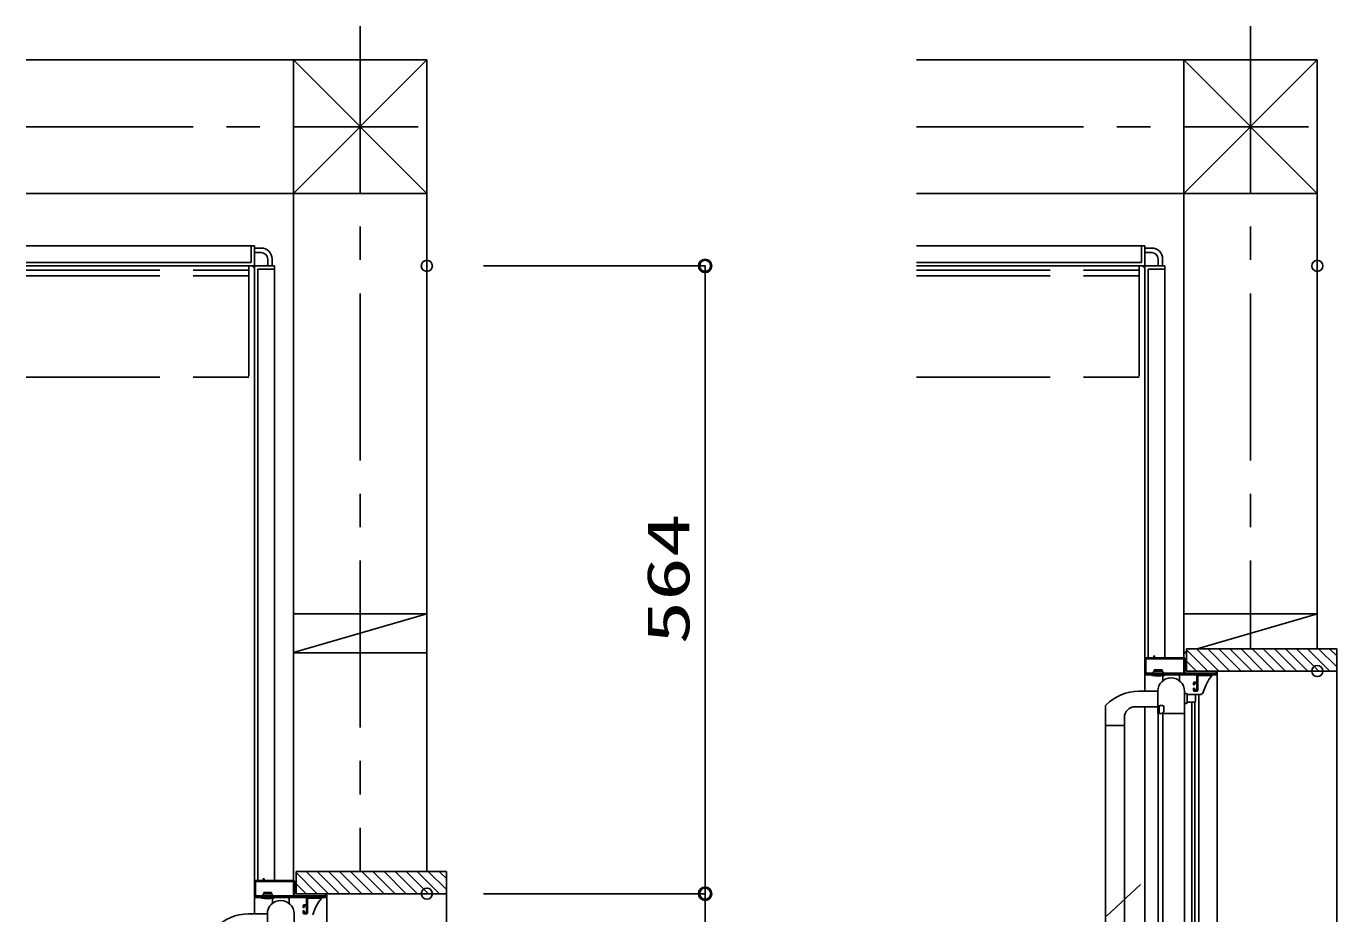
# Model space of a CAD drawing. Units: millimetres on the paper. Extents: x -305 to 305, y -152 to 152.
# Drawn here: x -93.7 to -34.8, y 36.7 to 76.6 of the extents above; entities that cross this region are included whole.
import ezdxf
from ezdxf.enums import TextEntityAlignment as Align

# ---------------------------------------------------------------- set-up
doc = ezdxf.new("R2010")
doc.units = ezdxf.units.MM
doc.header["$PDMODE"] = 32
doc.header["$PDSIZE"] = 0.5
for name, pattern in [('DASHED', [7.5, 6, -1.5]), ('USER1', [12, 7.5, -1.5, 1.5, -1.5]), ('USER2', [15, 7.5, -1.5, 1.5, -1.5, 1.5, -1.5])]:
    doc.linetypes.add(name, pattern=pattern)
for name, color, linetype, lineweight in [('0-0_0', 7, 'Continuous', 25), ('0-1_VIEW0001', 7, 'Continuous', 25), ('0-2_DEFPOINTS', 7, 'Continuous', 25)]:
    doc.layers.add(name, color=color, linetype=linetype, lineweight=lineweight)
doc.styles.add('ＭＳ ゴシック', font='')
doc.styles.get('ＭＳ ゴシック').set_extended_font_data('MS Gothic')

# ---------------------------------------------------------------- blocks, each defined once
blk = doc.blocks.new('_ORIGIN')
at = {"layer": '0-0_0'}
blk.add_line((0, 0), (-1, 0), dxfattribs=at)
blk.add_circle((0, 0), 0.5, dxfattribs=at)

msp = doc.modelspace()

# ---------------------------------------------------------------- linework, layer by layer
at = {"layer": '0-0_0'}
for p, q in [((-73.145, 65.841), (-63.184, 65.841)), ((-63.184, 38.241), (-63.184, 65.241)), ((-73.145, 37.641), (-63.184, 37.641)), ((-73.145, 37.641), (-63.184, 37.641)), ((-63.184, -0.359), (-63.184, 37.041))]:
    msp.add_line(p, q, dxfattribs=at)
at = {"layer": '0-1_VIEW0001', "linetype": 'USER1'}
for p, q in [((-78.683, 76.604), (-78.683, 38.641)), ((-38.683, 76.604), (-38.683, 48.641)), ((-93.683, 72.092), (-76.075, 72.092)), ((-53.683, 72.092), (-36.075, 72.092))]:
    msp.add_line(p, q, dxfattribs=at)
at = {"layer": '0-1_VIEW0001'}
for p, q in [((-93.683, 75.092), (-75.684, 75.092)), ((-81.683, 75.093), (-75.683, 69.092)), ((-81.683, 75.093), (-81.683, 38.24)), ((-81.683, 69.092), (-75.684, 75.092)), ((-75.683, 75.092), (-75.683, 38.641)), ((-53.683, 75.092), (-35.684, 75.092)), ((-41.683, 75.093), (-35.683, 69.092)), ((-41.683, 75.093), (-41.683, 48.24)), ((-41.683, 69.092), (-35.684, 75.092)), ((-35.683, 75.092), (-35.683, 48.641)), ((-93.683, 69.092), (-75.683, 69.092)), ((-53.683, 69.092), (-35.683, 69.092)), ((-83.433, 66.741), (-93.683, 66.741)), ((-83.583, 65.991), (-83.583, 66.741)), ((-83.433, 65.866), (-83.433, 66.741)), ((-83.133, 66.641), (-83.433, 66.641)), ((-43.433, 66.741), (-53.683, 66.741)), ((-43.583, 65.991), (-43.583, 66.741)), ((-43.433, 65.866), (-43.433, 66.741)), ((-43.133, 66.641), (-43.433, 66.641)), ((-83.583, 65.991), (-93.683, 65.991)), ((-83.133, 66.441), (-83.433, 66.441)), ((-82.833, 66.141), (-82.833, 65.841)), ((-82.633, 66.141), (-82.633, 65.841)), ((-43.583, 65.991), (-53.683, 65.991)), ((-43.133, 66.441), (-43.433, 66.441)), ((-42.833, 66.141), (-42.833, 65.841)), ((-42.633, 66.141), (-42.633, 65.841)), ((-93.683, 65.841), (-83.582, 65.841)), ((-83.458, 65.841), (-93.683, 65.841)), ((-83.433, 65.816), (-83.433, 38.198)), ((-83.433, 38.198), (-83.433, 65.691)), ((-83.408, 65.841), (-82.533, 65.841)), ((-83.283, 65.691), (-82.533, 65.691)), ((-83.283, 65.691), (-83.283, 38.24)), ((-82.533, 65.841), (-82.533, 38.24)), ((-53.683, 65.841), (-43.582, 65.841)), ((-43.458, 65.841), (-53.683, 65.841)), ((-43.433, 65.816), (-43.433, 48.198)), ((-43.433, 48.198), (-43.433, 65.691)), ((-43.408, 65.841), (-42.533, 65.841)), ((-43.283, 65.691), (-42.533, 65.691)), ((-43.283, 65.691), (-43.283, 48.24)), ((-42.533, 65.841), (-42.533, 48.24)), ((-81.683, 50.217), (-75.683, 50.217)), ((-75.682, 50.218), (-81.681, 48.468)), ((-41.683, 50.217), (-35.683, 50.217)), ((-35.682, 50.218), (-41.088, 48.641)), ((-81.683, 48.467), (-75.683, 48.467)), ((-43.034, 48.305), (-43.034, 48.255)), ((-43.004, 48.315), (-43.024, 48.315)), ((-42.994, 48.255), (-42.994, 48.305)), ((-41.683, 48.467), (-41.559, 48.467)), ((-41.559, 48.504), (-41.681, 48.468)), ((-41.559, 48.641), (-41.559, 47.64)), ((-34.809, 48.641), (-41.559, 48.641)), ((-40.609, 47.641), (-41.559, 48.591)), ((-40.109, 47.641), (-41.109, 48.641)), ((-39.609, 47.641), (-40.609, 48.641)), ((-39.109, 47.641), (-40.109, 48.641)), ((-38.609, 47.641), (-39.609, 48.641)), ((-38.109, 47.641), (-39.109, 48.641)), ((-37.609, 47.641), (-38.609, 48.641)), ((-37.109, 47.641), (-38.109, 48.641)), ((-36.609, 47.641), (-37.609, 48.641)), ((-36.109, 47.641), (-37.109, 48.641)), ((-35.614, 47.641), (-36.614, 48.641)), ((-35.119, 47.641), (-36.119, 48.641)), ((-34.809, 47.826), (-35.624, 48.641)), ((-34.809, 48.321), (-35.129, 48.641)), ((-34.809, 8.042), (-34.809, 48.641)), ((-43.434, 48.19), (-43.434, 47.515)), ((-43.389, 48.18), (-43.389, 47.555)), ((-43.049, 48.24), (-43.384, 48.24)), ((-41.694, 48.195), (-43.374, 48.195)), ((-42.659, 47.69), (-43.009, 47.69)), ((-43.009, 47.69), (-43.009, 47.64)), ((-41.684, 48.24), (-42.979, 48.24)), ((-41.679, 47.555), (-41.679, 48.18)), ((-41.634, 47.555), (-41.634, 48.19)), ((-41.109, 47.641), (-41.559, 48.091)), ((-43.409, 47.49), (-41.114, 47.49)), ((-43.374, 47.54), (-41.694, 47.54)), ((-43.134, 47.49), (-43.134, 47.47)), ((-43.009, 47.64), (-43.068, 47.562)), ((-43.051, 47.505), (-43.051, 47.525)), ((-43.009, 47.64), (-42.659, 47.64)), ((-42.624, 47.415), (-42.624, 47.209)), ((-42.616, 47.505), (-42.616, 47.525)), ((-41.924, 47.465), (-42.574, 47.465)), ((-42.534, 47.49), (-42.534, 47.47)), ((-41.874, 47.415), (-41.874, 47.209)), ((-40.249, 47.54), (-41.619, 47.54)), ((-41.559, 47.641), (-34.809, 47.641)), ((-41.114, 47.14), (-41.199, 47.14)), ((-41.099, 47.475), (-41.099, 47.155)), ((-41.049, 46.79), (-41.049, 47.475)), ((-41.049, 47.44), (-40.437, 47.44)), ((-41.034, 47.49), (-40.199, 47.49)), ((-40.437, 47.44), (-40.434, 47.44)), ((-40.234, 47.625), (-40.234, 47.555)), ((-40.199, 47.64), (-40.219, 47.64)), ((-40.184, 47.505), (-40.184, 47.625)), ((-43.701, 46.74), (-42.849, 46.74)), ((-42.849, 46.74), (-42.849, 45.755)), ((-41.649, 46.74), (-41.649, 31.178)), ((-41.649, 46.64), (-41.574, 46.64)), ((-41.524, 46.24), (-41.524, 46.59)), ((-41.199, 46.59), (-41.524, 46.59)), ((-41.249, 47.09), (-41.249, 47.035)), ((-41.249, 46.855), (-41.249, 46.79)), ((-41.234, 47.02), (-41.214, 47.02)), ((-41.214, 46.87), (-41.234, 46.87)), ((-41.052, 46.59), (-41.234, 46.59)), ((-41.199, 47.035), (-41.199, 47.08)), ((-41.199, 46.81), (-41.199, 46.855)), ((-41.199, 46.74), (-41.099, 46.74)), ((-41.184, 47.095), (-41.114, 47.095)), ((-41.114, 46.795), (-41.184, 46.795)), ((-41.149, 46.54), (-41.149, 46.29)), ((-41.099, 47.08), (-41.099, 46.81)), ((-40.953, 46.59), (-41.052, 46.59)), ((-41.007, 32.818), (-41.007, 46.59)), ((-40.806, 46.699), (-40.806, 46.699)), ((-45.199, 46.05), (-45.199, 29.78)), ((-42.849, 46.04), (-43.849, 46.04)), ((-43.434, 46.041), (-43.434, 29.791)), ((-42.784, 45.77), (-42.784, 46.065)), ((-42.759, 46.09), (-42.634, 46.09)), ((-42.584, 46.04), (-42.584, 45.815)), ((-41.574, 46.19), (-41.649, 46.19)), ((-41.199, 46.24), (-41.524, 46.24)), ((-41.324, 31.533), (-41.324, 46.24)), ((-41.184, 31.733), (-41.184, 46.24)), ((-44.349, 45.54), (-44.349, 30.29)), ((-42.834, 45.74), (-41.649, 45.74)), ((-42.834, 30.09), (-42.834, 45.74)), ((-42.834, 45.74), (-42.807, 45.74)), ((-42.794, 45.748), (-42.786, 45.762)), ((-42.624, 45.775), (-42.624, 45.77)), ((-42.624, 45.74), (-42.624, 30.09)), ((-42.622, 45.762), (-42.613, 45.748)), ((-42.6, 45.74), (-41.659, 45.74)), ((-44.349, 45.19), (-45.199, 45.19)), ((-83.034, 38.305), (-83.034, 38.255)), ((-83.004, 38.315), (-83.024, 38.315)), ((-82.994, 38.255), (-82.994, 38.305)), ((-81.559, 38.641), (-81.559, 37.64)), ((-74.809, 38.641), (-81.559, 38.641)), ((-80.609, 37.641), (-81.559, 38.591)), ((-80.109, 37.641), (-81.109, 38.641)), ((-79.609, 37.641), (-80.609, 38.641)), ((-79.109, 37.641), (-80.109, 38.641)), ((-78.609, 37.641), (-79.609, 38.641)), ((-78.109, 37.641), (-79.109, 38.641)), ((-77.609, 37.641), (-78.609, 38.641)), ((-77.109, 37.641), (-78.109, 38.641)), ((-76.609, 37.641), (-77.609, 38.641)), ((-76.109, 37.641), (-77.109, 38.641)), ((-75.614, 37.641), (-76.614, 38.641)), ((-75.119, 37.641), (-76.119, 38.641)), ((-74.809, 37.826), (-75.624, 38.641)), ((-74.809, 38.321), (-75.129, 38.641)), ((-74.809, -1.958), (-74.809, 38.641)), ((-83.434, 38.19), (-83.434, 37.515)), ((-83.389, 38.18), (-83.389, 37.555)), ((-83.049, 38.24), (-83.384, 38.24)), ((-81.694, 38.195), (-83.374, 38.195)), ((-82.659, 37.69), (-83.009, 37.69)), ((-83.009, 37.69), (-83.009, 37.64)), ((-81.684, 38.24), (-82.979, 38.24)), ((-81.679, 37.555), (-81.679, 38.18)), ((-81.634, 37.555), (-81.634, 38.19)), ((-81.109, 37.641), (-81.559, 38.091)), ((-83.409, 37.49), (-81.114, 37.49)), ((-83.374, 37.54), (-81.694, 37.54)), ((-83.134, 37.49), (-83.134, 37.47)), ((-83.009, 37.64), (-83.068, 37.562)), ((-83.051, 37.505), (-83.051, 37.525)), ((-83.009, 37.64), (-82.659, 37.64)), ((-82.624, 37.415), (-82.624, 37.209)), ((-82.616, 37.505), (-82.616, 37.525)), ((-81.924, 37.465), (-82.574, 37.465)), ((-82.534, 37.49), (-82.534, 37.47)), ((-81.874, 37.415), (-81.874, 37.209)), ((-80.249, 37.54), (-81.619, 37.54)), ((-81.559, 37.641), (-74.809, 37.641)), ((-81.114, 37.14), (-81.199, 37.14)), ((-81.184, 37.095), (-81.114, 37.095)), ((-81.099, 37.475), (-81.099, 37.155)), ((-81.049, 36.79), (-81.049, 37.475)), ((-81.049, 37.44), (-80.437, 37.44)), ((-81.034, 37.49), (-80.199, 37.49)), ((-80.437, 37.44), (-80.434, 37.44)), ((-80.234, 37.625), (-80.234, 37.555)), ((-80.199, 37.64), (-80.219, 37.64)), ((-80.184, 37.505), (-80.184, 37.625)), ((-83.701, 36.74), (-82.849, 36.74)), ((-82.849, 36.74), (-82.849, 35.755)), ((-81.649, 36.74), (-81.649, 21.178)), ((-81.249, 37.09), (-81.249, 37.035)), ((-81.249, 36.855), (-81.249, 36.79)), ((-81.234, 37.02), (-81.214, 37.02)), ((-81.214, 36.87), (-81.234, 36.87)), ((-81.199, 37.035), (-81.199, 37.08)), ((-81.199, 36.81), (-81.199, 36.855)), ((-81.199, 36.74), (-81.099, 36.74)), ((-81.114, 36.795), (-81.184, 36.795)), ((-81.099, 37.08), (-81.099, 36.81))]:
    msp.add_line(p, q, dxfattribs=at)
at = {"layer": '0-1_VIEW0001', "color": 191, "linetype": 'DASHED'}
for p, q in [((-93.683, 65.841), (-83.683, 65.841)), ((-93.683, 65.641), (-83.683, 65.641)), ((-83.683, 60.891), (-83.683, 65.841)), ((-53.683, 65.841), (-43.683, 65.841)), ((-53.683, 65.641), (-43.683, 65.641)), ((-43.683, 60.891), (-43.683, 65.841)), ((-93.683, 60.841), (-83.683, 60.841)), ((-53.683, 60.841), (-43.683, 60.841))]:
    msp.add_line(p, q, dxfattribs=at)
at = {"layer": '0-1_VIEW0001', "linetype": 'USER2'}
msp.add_line((-56.121, 26.395), (-43.634, 38.049), dxfattribs=at)
at = {"layer": '0-1_VIEW0001', "color": 191, "linetype": 'DASHED'}
for points in [[(-93.683, 65.391), (-83.683, 65.391), (-83.683, 65.641)], [(-53.683, 65.391), (-43.683, 65.391), (-43.683, 65.641)]]:
    msp.add_lwpolyline(points, dxfattribs=at)
at = {"layer": '0-1_VIEW0001'}
for points in [[(-43.024, 48.315), (-43.031, 48.313), (-43.034, 48.305)], [(-42.994, 48.305), (-42.997, 48.313), (-43.004, 48.315)], [(-43.384, 48.24), (-43.419, 48.226), (-43.434, 48.19)], [(-43.374, 48.195), (-43.384, 48.191), (-43.389, 48.18)], [(-43.034, 48.255), (-43.038, 48.245), (-43.049, 48.24)], [(-42.979, 48.24), (-42.989, 48.245), (-42.994, 48.255)], [(-42.659, 47.69), (-42.659, 47.64), (-42.599, 47.562)], [(-41.679, 48.18), (-41.683, 48.191), (-41.694, 48.195)], [(-41.634, 48.19), (-41.648, 48.226), (-41.684, 48.24)], [(-43.434, 47.515), (-43.426, 47.498), (-43.409, 47.49)], [(-40.184, 9.215), (-40.184, 47.465), (-43.434, 47.465), (-43.434, 46.741)], [(-43.389, 47.555), (-43.384, 47.545), (-43.374, 47.54)], [(-41.694, 47.54), (-41.683, 47.545), (-41.679, 47.555)], [(-41.619, 47.54), (-41.629, 47.545), (-41.634, 47.555)], [(-41.199, 47.14), (-41.234, 47.126), (-41.249, 47.09)], [(-41.114, 47.49), (-41.103, 47.486), (-41.099, 47.475)], [(-41.099, 47.155), (-41.103, 47.145), (-41.114, 47.14)], [(-41.049, 47.475), (-41.044, 47.486), (-41.034, 47.49)], [(-40.806, 46.699), (-40.699, 46.989), (-40.553, 47.257), (-40.436, 47.417)], [(-40.436, 47.417), (-40.436, 47.417), (-40.435, 47.418), (-40.427, 47.425), (-40.425, 47.431), (-40.425, 47.434), (-40.426, 47.436), (-40.428, 47.438), (-40.431, 47.44), (-40.434, 47.44)], [(-40.234, 47.555), (-40.238, 47.545), (-40.249, 47.54)], [(-40.219, 47.64), (-40.229, 47.636), (-40.234, 47.625)], [(-40.184, 47.625), (-40.188, 47.636), (-40.199, 47.64)], [(-40.199, 47.49), (-40.188, 47.495), (-40.184, 47.505)], [(-41.249, 47.035), (-41.244, 47.025), (-41.234, 47.02)], [(-41.234, 46.87), (-41.244, 46.866), (-41.249, 46.855)], [(-41.249, 46.79), (-41.234, 46.755), (-41.199, 46.74)], [(-41.214, 47.02), (-41.203, 47.025), (-41.199, 47.035)], [(-41.199, 46.855), (-41.203, 46.866), (-41.214, 46.87)], [(-41.199, 47.08), (-41.194, 47.091), (-41.184, 47.095)], [(-41.184, 46.795), (-41.194, 46.8), (-41.199, 46.81)], [(-41.114, 47.095), (-41.103, 47.091), (-41.099, 47.08)], [(-41.099, 46.81), (-41.103, 46.8), (-41.114, 46.795)], [(-41.099, 46.74), (-41.063, 46.755), (-41.049, 46.79)], [(-40.806, 46.699), (-40.809, 46.69), (-40.817, 46.673)], [(-42.784, 46.065), (-42.776, 46.083), (-42.759, 46.09)], [(-42.634, 46.09), (-42.598, 46.076), (-42.584, 46.04)], [(-42.849, 45.755), (-42.844, 45.745), (-42.834, 45.74)], [(-42.807, 45.74), (-42.8, 45.742), (-42.794, 45.748)], [(-42.786, 45.762), (-42.784, 45.766), (-42.784, 45.77)], [(-42.584, 45.815), (-42.591, 45.798), (-42.609, 45.79), (-42.619, 45.786), (-42.624, 45.775)], [(-42.624, 45.77), (-42.623, 45.766), (-42.622, 45.762)], [(-42.613, 45.748), (-42.608, 45.742), (-42.6, 45.74)], [(-83.024, 38.315), (-83.031, 38.313), (-83.034, 38.305)], [(-82.994, 38.305), (-82.997, 38.313), (-83.004, 38.315)], [(-83.384, 38.24), (-83.419, 38.226), (-83.434, 38.19)], [(-83.374, 38.195), (-83.384, 38.191), (-83.389, 38.18)], [(-83.034, 38.255), (-83.038, 38.245), (-83.049, 38.24)], [(-82.979, 38.24), (-82.989, 38.245), (-82.994, 38.255)], [(-82.659, 37.69), (-82.659, 37.64), (-82.599, 37.562)], [(-81.679, 38.18), (-81.683, 38.191), (-81.694, 38.195)], [(-81.634, 38.19), (-81.648, 38.226), (-81.684, 38.24)], [(-83.434, 37.515), (-83.426, 37.498), (-83.409, 37.49)], [(-80.184, -0.785), (-80.184, 37.465), (-83.434, 37.465), (-83.434, 36.741)], [(-83.389, 37.555), (-83.384, 37.545), (-83.374, 37.54)], [(-81.694, 37.54), (-81.683, 37.545), (-81.679, 37.555)], [(-81.619, 37.54), (-81.629, 37.545), (-81.634, 37.555)], [(-81.199, 37.14), (-81.234, 37.126), (-81.249, 37.09)], [(-81.199, 37.08), (-81.194, 37.091), (-81.184, 37.095)], [(-81.114, 37.49), (-81.103, 37.486), (-81.099, 37.475)], [(-81.099, 37.155), (-81.103, 37.145), (-81.114, 37.14)], [(-81.114, 37.095), (-81.103, 37.091), (-81.099, 37.08)], [(-81.049, 37.475), (-81.044, 37.486), (-81.034, 37.49)], [(-80.806, 36.699), (-80.699, 36.989), (-80.553, 37.257), (-80.436, 37.417)], [(-80.436, 37.417), (-80.436, 37.417), (-80.435, 37.418), (-80.427, 37.425), (-80.425, 37.431), (-80.425, 37.434), (-80.426, 37.436), (-80.428, 37.438), (-80.431, 37.44), (-80.434, 37.44)], [(-80.234, 37.555), (-80.238, 37.545), (-80.249, 37.54)], [(-80.219, 37.64), (-80.229, 37.636), (-80.234, 37.625)], [(-80.184, 37.625), (-80.188, 37.636), (-80.199, 37.64)], [(-80.199, 37.49), (-80.188, 37.495), (-80.184, 37.505)], [(-81.249, 37.035), (-81.244, 37.025), (-81.234, 37.02)], [(-81.234, 36.87), (-81.244, 36.866), (-81.249, 36.855)], [(-81.249, 36.79), (-81.234, 36.755), (-81.199, 36.74)], [(-81.214, 37.02), (-81.203, 37.025), (-81.199, 37.035)], [(-81.199, 36.855), (-81.203, 36.866), (-81.214, 36.87)], [(-81.184, 36.795), (-81.194, 36.8), (-81.199, 36.81)], [(-81.099, 36.81), (-81.103, 36.8), (-81.114, 36.795)], [(-81.099, 36.74), (-81.063, 36.755), (-81.049, 36.79)]]:
    msp.add_lwpolyline(points, dxfattribs=at)
for centre, radius, start, end in [((-83.133, 66.141), 0.5, 0, 90), ((-43.133, 66.141), 0.5, 0, 90), ((-83.133, 66.141), 0.3, 0, 90), ((-43.133, 66.141), 0.3, 0, 90), ((-83.583, 65.691), 0.15, 0, 90), ((-83.458, 65.866), 0.025, 270, 0), ((-83.408, 65.816), 0.025, 90, 180), ((-43.583, 65.691), 0.15, 0, 90), ((-43.458, 65.866), 0.025, 270, 0), ((-43.408, 65.816), 0.025, 90, 180), ((-43.109, 47.47), 0.025, 180, 257.57603), ((-42.834, 48.719), 1.303, 257.57603, 282.42397), ((-43.056, 47.553), 0.015, 142.83915, 250.52878), ((-43.066, 47.505), 0.015, 270, 0), ((-43.066, 47.525), 0.015, 0, 70.52878), ((-42.249, 46.74), 0.6, 0, 180), ((-42.574, 47.415), 0.05, 90, 180), ((-42.601, 47.525), 0.015, 109.47122, 180), ((-42.601, 47.505), 0.015, 180, 270), ((-42.611, 47.553), 0.015, 289.47122, 37.16085), ((-42.559, 47.47), 0.025, 282.42397, 0), ((-41.924, 47.415), 0.05, 0, 90), ((-43.701, 44.69), 2.05, 90, 135.77987), ((-41.574, 46.59), 0.05, 0, 90), ((-41.199, 46.54), 0.05, 0, 90), ((-40.949, 46.737), 0.147, 268.46264, 334.21307), ((-45.099, 46.05), 0.1, 135.77987, 180), ((-43.849, 45.54), 0.5, 90, 180), ((-41.574, 46.24), 0.05, 270, 0), ((-41.199, 46.29), 0.05, 270, 0), ((-83.109, 37.47), 0.025, 180, 257.57603), ((-82.834, 38.719), 1.303, 257.57603, 282.42397), ((-83.056, 37.553), 0.015, 142.83915, 250.52878), ((-83.066, 37.505), 0.015, 270, 0), ((-83.066, 37.525), 0.015, 0, 70.52878), ((-82.249, 36.74), 0.6, 0, 180), ((-82.574, 37.415), 0.05, 90, 180), ((-82.601, 37.525), 0.015, 109.47122, 180), ((-82.601, 37.505), 0.015, 180, 270), ((-82.611, 37.553), 0.015, 289.47122, 37.16085), ((-82.559, 37.47), 0.025, 282.42397, 0), ((-81.924, 37.415), 0.05, 0, 90), ((-83.701, 34.69), 2.05, 90, 135.77987)]:
    msp.add_arc(centre, radius, start, end, dxfattribs=at)
at = {"layer": '0-2_DEFPOINTS'}
for p in [(-75.685, 65.841), (-63.184, 65.841), (-35.685, 65.841), (-35.685, 47.641), (-75.685, 37.641), (-63.184, 37.641)]:
    msp.add_point(p, dxfattribs=at)

# ---------------------------------------------------------------- block references
at = {"layer": '0-0_0', "xscale": 0.6, "yscale": 0.6}
for p, rotation in [((-63.184, 65.841), 90), ((-63.184, 37.641), 270), ((-63.184, 37.641), 90)]:
    msp.add_blockref('_ORIGIN', p, dxfattribs=dict(at, rotation=rotation))

# ---------------------------------------------------------------- texts
at = {"layer": '0-0_0', "style": 'ＭＳ ゴシック', "width": 1.5}
msp.add_text('564', height=1.921, rotation=90, dxfattribs=at).set_placement((-63.314, 48.837), align=Align.BOTTOM_LEFT)

doc.saveas('drawing.dxf')
